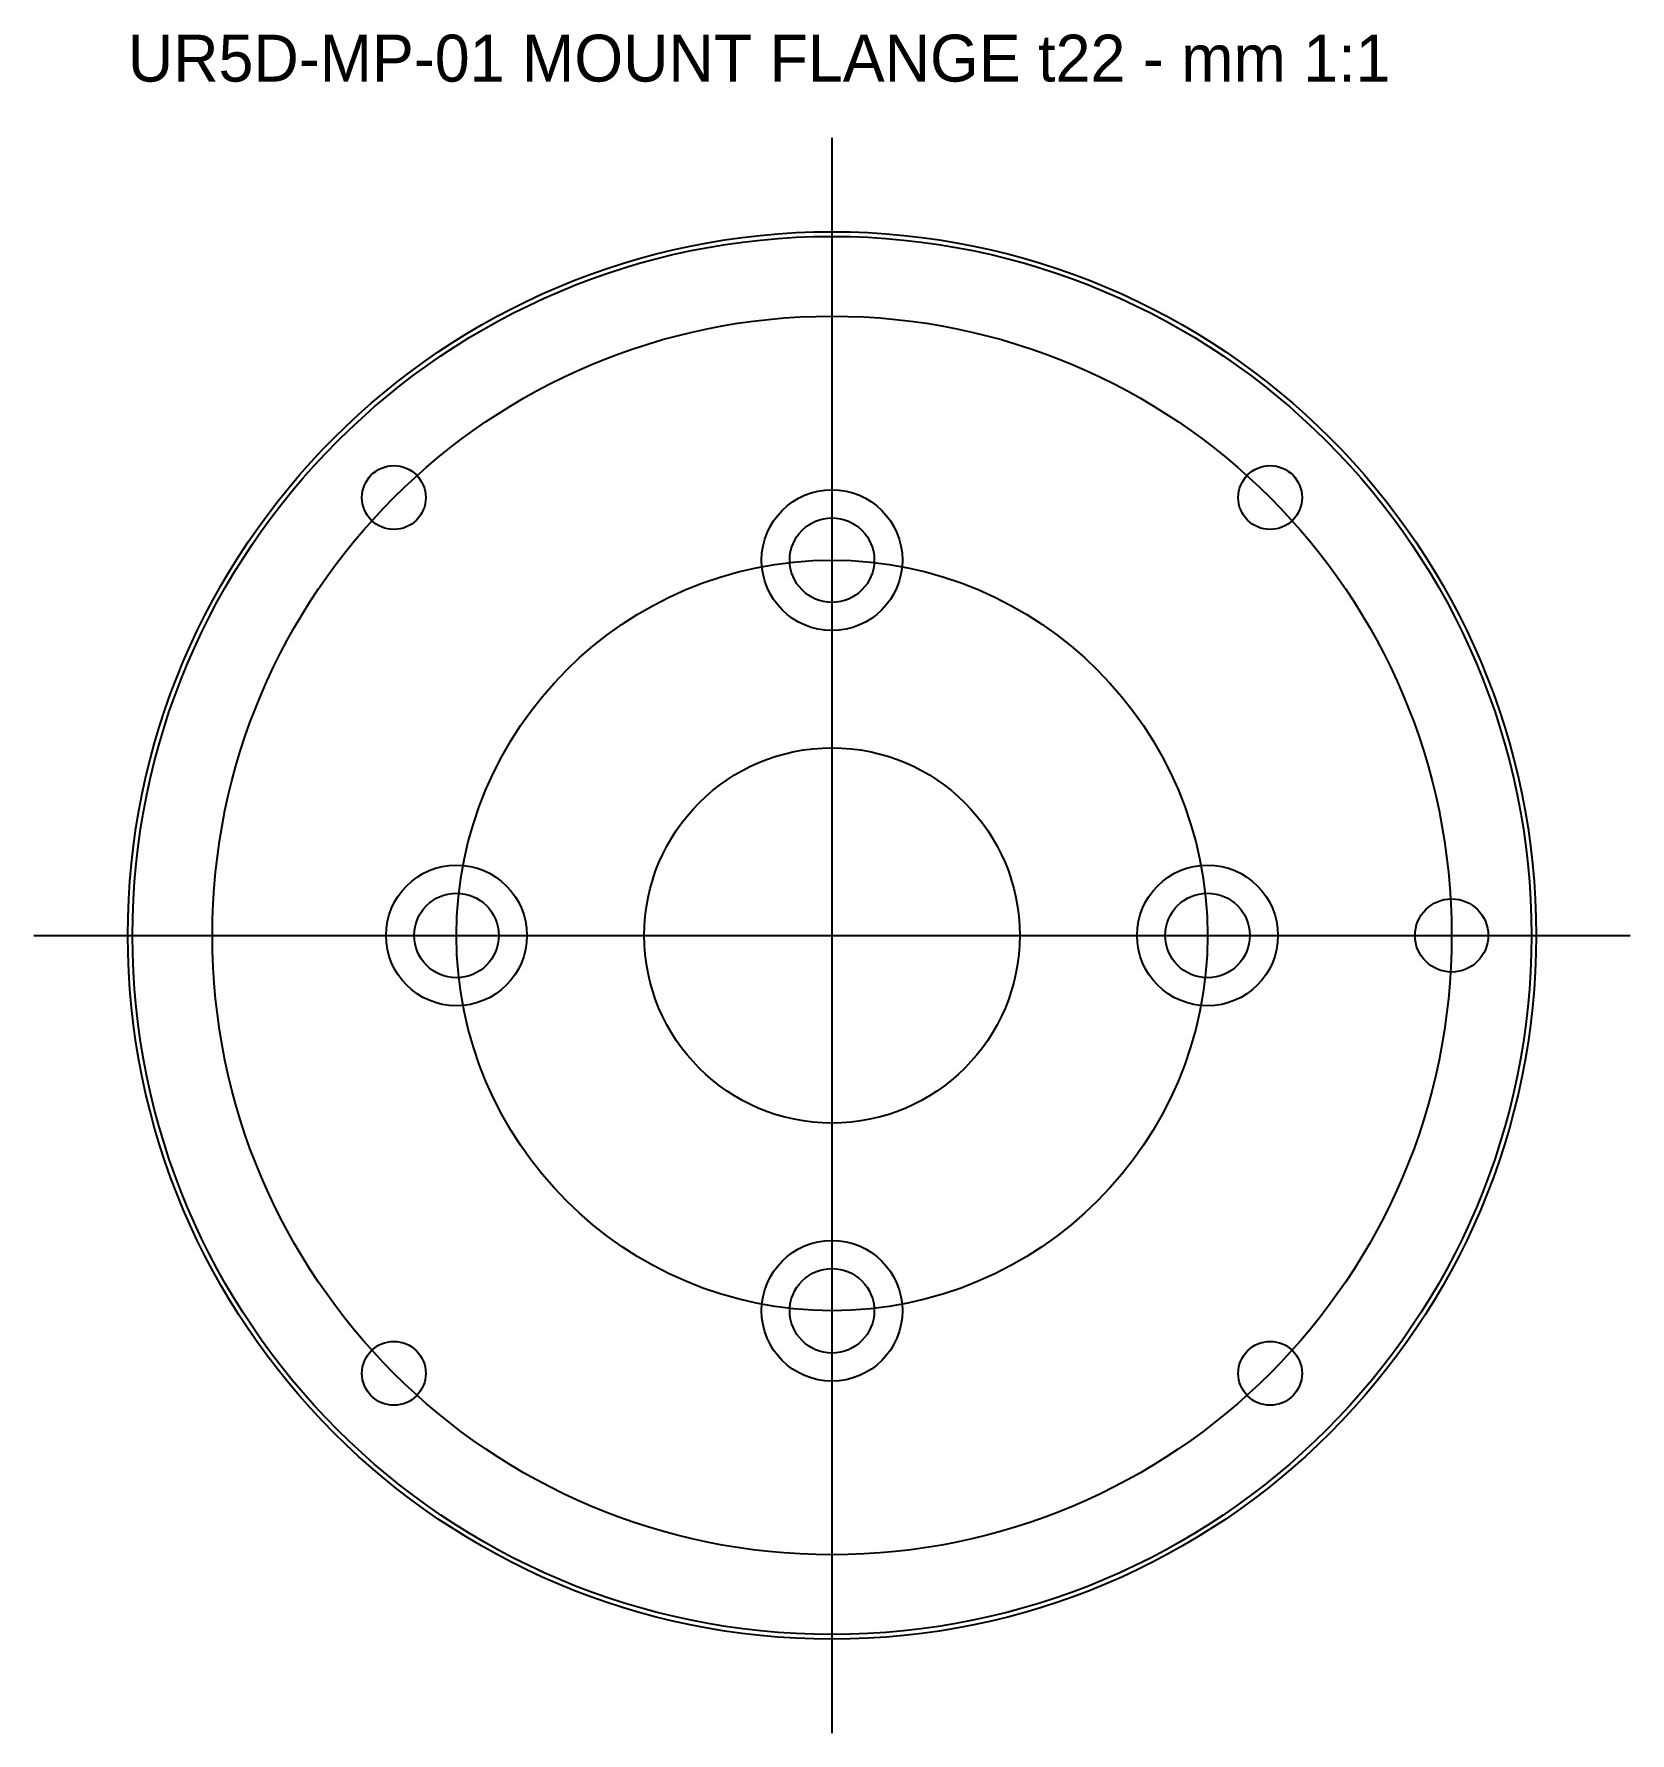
# Model space of a CAD drawing. Header units: millimetres. Extents: x -85 to 85, y -85 to 96.
import ezdxf

# ---------------------------------------------------------------- set-up
doc = ezdxf.new("R2010")
doc.units = ezdxf.units.MM

msp = doc.modelspace()

# ---------------------------------------------------------------- linework, layer by layer
at = {"layer": 'BORE'}
msp.add_circle((0, 0), 20, dxfattribs=at)
at = {"layer": 'CBORE-15'}
for centre in [(0, 40), (-40, 0), (40, 0), (0, -40)]:
    msp.add_circle(centre, 7.5, dxfattribs=at)
at = {"layer": 'CENTRE'}
for p, q in [((0, -85), (0, 85)), ((-85, 0), (85, 0))]:
    msp.add_line(p, q, dxfattribs=at)
at = {"layer": 'CLEAR-9'}
for centre in [(0, 40), (-40, 0), (40, 0), (0, -40)]:
    msp.add_circle(centre, 4.5, dxfattribs=at)
at = {"layer": 'DOWEL-8H7'}
msp.add_circle((66, 0), 3.9, dxfattribs=at)
at = {"layer": 'OUTLINE'}
msp.add_circle((0, 0), 75, dxfattribs=at)
at = {"layer": 'PCD'}
for radius in [66, 40]:
    msp.add_circle((0, 0), radius, dxfattribs=at)
at = {"layer": 'REF-ROBOT-BASE'}
msp.add_circle((0, 0), 74.5, dxfattribs=at)
at = {"layer": 'TAP-M8-DRILL'}
for centre in [(-46.669, 46.669), (46.669, 46.669), (-46.669, -46.669), (46.669, -46.669)]:
    msp.add_circle(centre, 3.4, dxfattribs=at)

# ---------------------------------------------------------------- texts
at = {"layer": 'NOTE'}
msp.add_text('UR5D-MP-01 MOUNT FLANGE t22 - mm 1:1', height=5, dxfattribs=at).set_placement((-75, 91))

doc.saveas('drawing.dxf')
